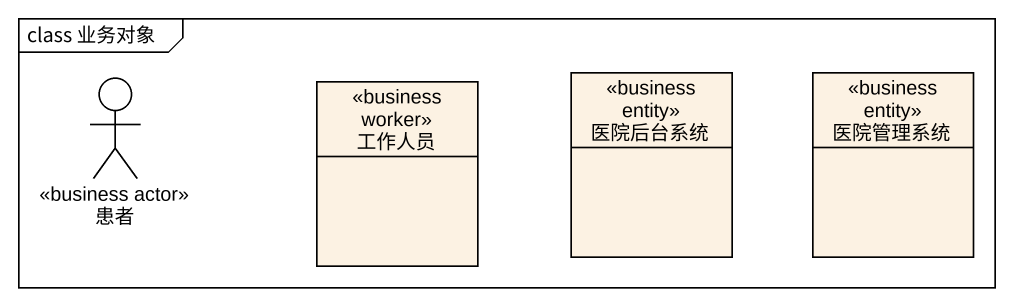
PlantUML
@startuml
mainframe class 业务对象
allowmixing
hide circle
hide empty members
actor 患者 <<business actor>>
class 工作人员 <<business worker>>
class 医院后台系统 <<business entity>>
class 医院管理系统 <<business entity>>
@enduml
